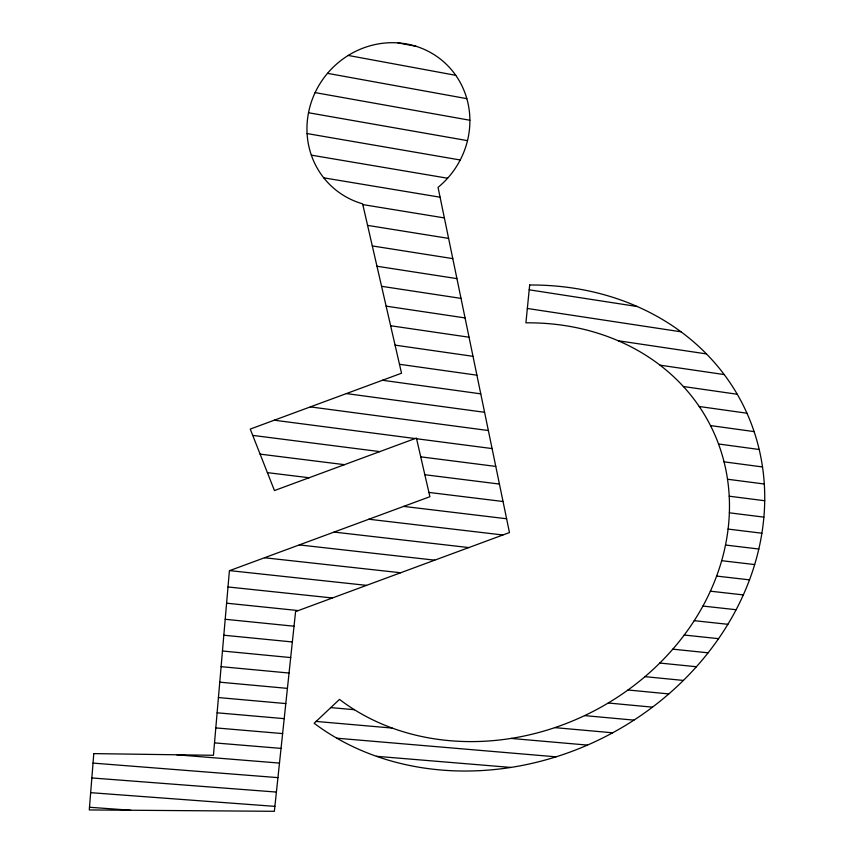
<?xml version="1.0" encoding="UTF-8"?>
<svg xmlns="http://www.w3.org/2000/svg" width="854" height="854" viewBox="0 0 854 854"><rect width="100%" height="100%" fill="white"/><g stroke="black" fill="none" stroke-linecap="round" stroke-linejoin="round"><path stroke-width="1.28" d="M89.499 807.265L130.779 810.243M90.673 792.672L274.881 806.368M91.848 777.951L276.408 792.064M93.033 763.102L277.934 777.631M176.693 754.787L279.482 763.081M214.503 742.884L281.041 748.392M376.465 756.302L510.777 767.426M215.806 727.907L282.621 733.586M336.818 738.198L556.018 756.825M217.108 712.802L284.201 718.652M316.108 721.427L392.178 728.067M511.066 738.432L587.445 745.094M218.432 697.558L285.802 703.579M330.786 707.603L354.41 709.717M554.844 727.629L612.638 732.796M219.766 682.175L287.414 688.377M584.627 715.609L633.946 720.125M221.101 666.664L289.047 673.037M608.229 703.002L652.456 707.155M222.456 651.004L290.691 657.569M627.989 689.989L668.81 693.918M223.823 635.216L292.346 641.952M644.973 676.656L683.381 680.435M225.21 619.278L294.022 626.206M659.79 663.046L696.416 666.739M226.598 603.191L298.292 610.578M672.792 649.168L708.105 652.808M228.007 586.965L332.419 597.971M684.214 635.045L718.566 638.664M229.673 570.611L366.537 585.364M694.227 620.677L727.886 624.306M264.494 557.758L400.643 572.756M702.917 606.062L736.127 609.724M299.295 544.916L434.739 560.16M710.368 591.192L743.322 594.907M334.085 532.074L468.814 547.574M716.613 576.076L749.502 579.855M368.864 519.232L502.878 534.988M721.662 560.694L754.669 564.569M403.622 506.401L506.614 518.762M725.494 545.033L758.811 549.026M267.398 472.636L309.116 477.749M428.9 492.427L503.049 501.501M728.078 529.074L761.896 533.216M260.107 454.125L344.472 464.672M424.844 474.728L499.43 484.058M729.348 512.806L763.882 517.129M252.731 435.391L379.806 451.617M420.734 456.837L495.779 466.412M729.209 496.206L764.714 500.732M274.262 420.211L415.129 438.55M416.581 438.742L492.096 448.574M727.512 479.233L764.298 484.015M310.344 406.888L488.36 430.533M724.043 461.843L762.505 466.946M346.404 393.577L484.581 412.29M718.524 443.984L759.185 449.492M382.453 380.265L480.77 393.843M710.496 425.58L754.114 431.612M399.48 364.284L476.906 375.184M699.223 406.504L746.951 413.219M395.082 345.133L472.999 356.321M683.381 386.52L737.237 394.249M390.63 325.748L469.049 337.223M660.025 365.17L724.192 374.564M386.125 306.148L465.056 317.923M618.2 340.757L706.45 353.908M381.578 286.314L461.011 298.388M527.345 308.465L680.99 331.8M376.966 266.245L456.922 278.617M529.192 289.805L637.212 306.522M372.301 245.931L452.791 258.623M367.583 225.381L448.606 238.394M362.801 204.586L444.368 217.919M323.73 177.835L440.077 197.199M311.336 155.15L447.592 178.23M307.077 133.566L460.231 159.986M308.507 112.739L467.501 140.643M315.115 92.606L469.892 120.254M327.509 73.337L466.828 98.658M348.229 55.446L455.769 75.323M397.889 42.881L416.111 46.308M93.791 753.612L89.286 809.944L274.358 811.3L295.58 611.581L509.464 532.554L438.049 187.378A83.788 79.742 -49.4 0 0 442.009 60.388A83.788 79.742 -49.4 0 0 317.709 87.535A83.788 79.742 -49.4 0 0 362.64 203.839L401.529 373.219L250.243 429.082L274.454 490.559L416.421 438.07L429.893 496.708L229.406 570.707L213.436 755.299L93.791 753.612M529.672 285.001L525.925 322.833A236.248 202.078 -26.6 0 1 707.304 597.651A236.248 202.078 -26.6 0 1 339.497 699.394L314.155 723.274A274.017 234.54 -26.7 0 0 739.318 603.436A274.017 234.54 -26.7 0 0 529.672 285.001"/></g></svg>
